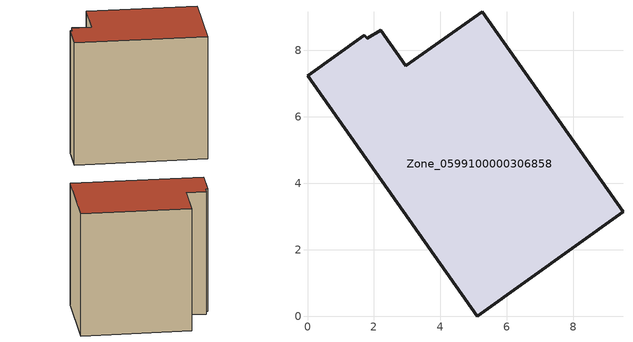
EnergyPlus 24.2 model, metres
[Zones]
Zone_0599100000306858
 floor ground (C_G): 1.8,8.37 2.2,8.6 2.96,7.53 5.25,9.16 9.49,3.14 5.11,0 0,7.24 1.7,8.46 z0
 wall outside (C_F): 5.11,0 9.49,3.14 5.25,9.16 2.96,7.53 2.2,8.6 1.8,8.37 1.7,8.46 0,7.24 5.11,0 z0:8.7
 roof outside (C_R): 1.7,8.46 0,7.24 5.11,0 9.49,3.14 5.25,9.16 2.96,7.53 2.2,8.6 1.8,8.37 z8.7
[BUILDING]
Pand.0599100000306858: North Axis=0; Terrain=City; Loads Convergence Tolerance Value=0.04; Temperature Convergence Tolerance Value=0.4; Solar Distribution=FullExterior; Maximum Number of Warmup Days=25; Minimum Number of Warmup Days=1
[Site:Location]
Rotterdam.The.Hague.AP_ZH_NLD Design_Conditions: Latitude=51.96; Longitude=4.45; Time Zone=1; Elevation=-4.5
[SITE:GROUNDTEMPERATURE:BUILDINGSURFACE]
18, 18, 18, 18, 18, 18, 18, 18, 18, 18, 18, 18
[MATERIAL] Thermal Absorptance=0.9; Solar Absorptance=0.7; Visible Absorptance=0.7
Name | Roughness | Thickness | Conductivity | Density | Specific Heat
G.TI.1975-1991 | MediumSmooth | 0.15 | 0.288461 | 540 | 1210
F.TI.1975-1991 | Rough | 0.3 | 0.230769 | 1920 | 840
R.TI.1975-1991 | MediumRough | 0.2 | 0.153846 | 1500 | 1000
[CONSTRUCTION]
C_G: G.TI.1975-1991
C_F: F.TI.1975-1991
C_R: R.TI.1975-1991
[ZONE]
Zone_0599100000306858: Type=1; Multiplier=1; Ceiling Height=Autocalculate; Volume=Autocalculate; Floor Area=autocalculate; Part of Total Floor Area=Yes
[ZONEINFILTRATION:DESIGNFLOWRATE]
Infil_Zone_0599100000306858: Zone or ZoneList or Space or SpaceList=Zone_0599100000306858; Schedule=AlwaysOn; Design Flow Rate Calculation Method=Flow/Area; Flow Rate per Floor Area=0.003; Constant Term Coefficient=1; Temperature Term Coefficient=0; Velocity Term Coefficient=0; Velocity Squared Term Coefficient=0
[HVACTEMPLATE:ZONE:IDEALLOADSAIRSYSTEM]
Zone_0599100000306858: Maximum Heating Supply Air Temperature=50; Minimum Cooling Supply Air Temperature=13; Maximum Heating Supply Air Humidity Ratio=0.0156; Minimum Cooling Supply Air Humidity Ratio=0.0077; Heating Limit=NoLimit; Cooling Limit=NoLimit; Dehumidification Control Type=ConstantSensibleHeatRatio; Cooling Sensible Heat Ratio=0.7; Dehumidification Setpoint=60; Humidification Control Type=None; Humidification Setpoint=30; Outdoor Air Method=None; Outdoor Air Flow Rate per Person=0.00944; Outdoor Air Flow Rate per Zone Floor Area=0; Outdoor Air Flow Rate per Zone=0; Demand Controlled Ventilation Type=None; Outdoor Air Economizer Type=NoEconomizer; Heat Recovery Type=None; Sensible Heat Recovery Effectiveness=0.7; Latent Heat Recovery Effectiveness=0.65
[ZONECONTROL:THERMOSTAT]
ThermostatControl_Zone_0599100000306858: Zone or ZoneList=Zone_0599100000306858; Control Type Schedule=DualSetpointControlType; Control 1=Thermostat_Zone_0599100000306858; Temperature Difference Between Cutout And Setpoint=0
[THERMOSTATSETPOINT:DUALSETPOINT]
Thermostat_Zone_0599100000306858: Heating Setpoint Temperature Schedule=HeatingSetpoint_Zone_0599100000306858; Cooling Setpoint Temperature Schedule=CoolingSetpoint_Zone_0599100000306858
[SCHEDULE:COMPACT]
HeatingSetpoint_Zone_0599100000306858: Through: 12/31, For: AllDays, Until: 24:00, 21
CoolingSetpoint_Zone_0599100000306858: Through: 12/31, For: AllDays, Until: 24:00, 24
DualSetpointControlType: Through: 12/31, For: AllDays, Until: 24:00, 4
AlwaysOn: Through: 12/31, For: AllDays, Until: 24:00, 1
